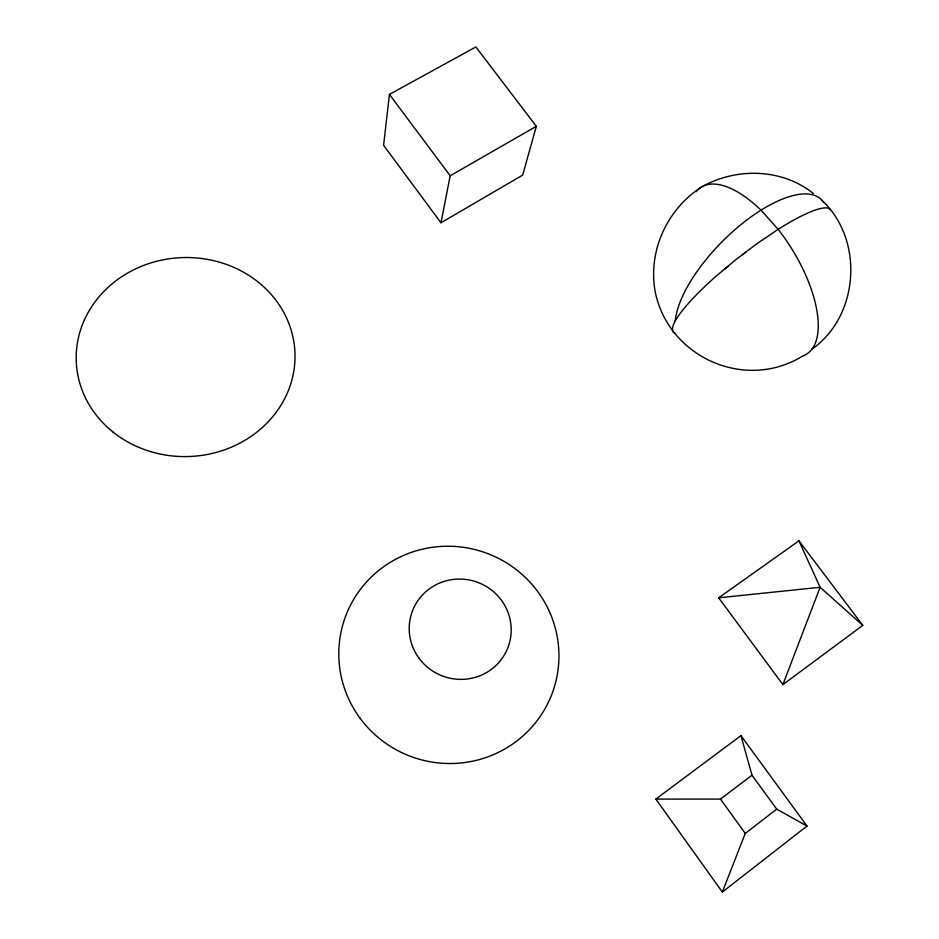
<?xml version="1.0" encoding="UTF-8"?>
<svg xmlns="http://www.w3.org/2000/svg" width="939" height="939" viewBox="0 0 939 939"><rect width="100%" height="100%" fill="white"/><g stroke="black" fill="none" stroke-linecap="round" stroke-linejoin="round"><path stroke-width="1.41" d="M389.45 94.393L383.593 145.299L440.966 222.778L522.683 175.088L536.333 126.319L475.873 46.95L389.45 94.393L450.18 175.793L440.966 222.778M782.903 684.601L820.099 587.274L798.948 540.829L718.652 597.814L782.903 684.601L862.8 625.362L798.948 540.829M722.337 892.05L745.273 833.398L776.741 809.16L807.012 826.038L722.337 892.05L655.845 799.101L740.93 735.636L807.012 826.038M811.73 349.343C859.302 316.126 864.279 239.891 822.048 200.418M724.603 269.082L727.948 266.394M742.444 254.798L745.777 252.122M655.845 799.101L720.471 799.089L751.998 775.215L740.93 735.636M450.18 175.793L536.333 126.319M718.652 597.814L820.099 587.274L862.8 625.362M813.35 193.457C781.577 168.104 735.542 167.318 700.858 187.401C667.007 209.737 648.192 250.537 654.999 290.714C667.559 356.785 744.709 391.763 802.481 356.127A98.712 43.804 57.7 0 0 778.161 229.327L761.024 210.172A98.712 43.804 57.7 0 0 696.104 191.744M751.998 775.215L776.741 809.16M720.471 799.089L745.273 833.398M675.094 333.333A99.604 18.721 -37.9 0 1 714.379 277.709L734.873 260.396L756.705 243.835L778.161 229.327A99.604 18.721 -37.9 0 1 830.381 209.573M675.247 321.044A99.593 40.53 -45.2 0 1 742.397 223.435A99.593 40.53 -45.2 0 1 823.632 202.578M112.997 432.034A109.44 99.522 -2.3 0 0 292.804 376.293A109.44 99.522 -2.3 0 0 151.015 262.873A109.44 99.522 -2.3 0 0 112.997 432.034M360.071 718.241A110.262 108.478 18.2 0 0 549.62 699.614A110.262 108.478 18.2 0 0 436.917 546.756A110.262 108.478 18.2 0 0 360.071 718.241M418.771 657.875A51.117 50.013 20 0 0 506.673 650.527A51.117 50.013 20 0 0 455.192 579.246A51.117 50.013 20 0 0 418.771 657.875"/></g></svg>
